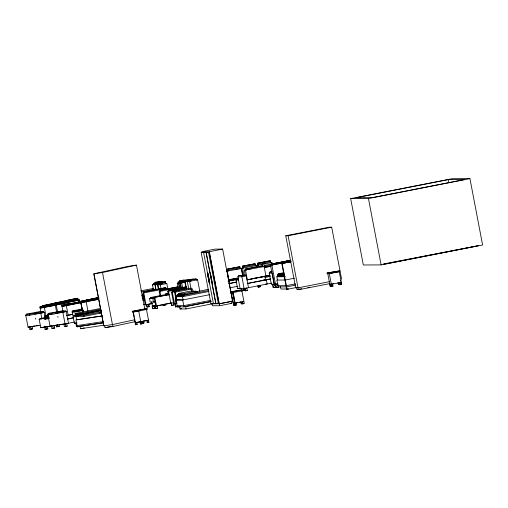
<?xml version="1.0" encoding="UTF-8"?>
<svg xmlns="http://www.w3.org/2000/svg" width="508" height="508" viewBox="0 0 508 508"><rect width="100%" height="100%" fill="white"/><g stroke="black" fill="none" stroke-linecap="round" stroke-linejoin="round"><path stroke-width="0.76" d="M29.274 315.366L29.889 314.192L43.224 311.575L44.552 312.363L29.274 315.366L25.4 315.385L26.352 314.211L39.688 311.588L43.224 311.575M51.327 314.509L51.943 313.341L65.284 310.718L66.612 311.512L51.327 314.509L47.454 314.528L48.406 313.36L63.163 310.731M82.48 308.934L72.79 310.832L71.838 312.007L74.835 311.995L75.444 310.82L82.899 309.359M146.018 304.825L145.256 304.825L143.008 293.033L166.783 288.512L165.462 287.719L144.38 291.859L143.77 293.027L146.018 304.825L152.159 303.619M177.889 286.887L160.579 290.284L159.969 291.459L160.807 295.885M186.461 286.849L169.158 290.246L168.542 291.414L170.796 303.212L170.028 303.219M186.652 288.436L172.917 291.128L172.307 292.303L174.466 303.613L177.121 303.041M248.507 287.687L246.259 275.888L244.932 275.095L242.506 275.571L241.897 276.746L244.145 288.538L271.729 283.127M143.008 293.033L143.961 291.859L165.462 287.719M160.045 295.885L159.201 291.465L160.153 290.29L178.213 286.741M168.485 295.104L167.78 291.421L168.732 290.246L186.036 286.849M171.723 305.486L172.066 305.479L171.596 303.022L171.253 303.022L171.723 305.486L174.003 305.098L171.545 292.31L172.491 291.135L186.988 288.29M176.759 303.6L174.6 292.291L175.552 291.116L191.237 288.125M241.567 288.277L240.113 288.557L237.865 276.765L238.817 275.59L244.932 275.095M277.87 283.934L271.374 284.416L269.215 273.107L270.167 271.932L271.983 271.577M135.338 321.621L112.947 326.498L112.573 324.536L103.765 325.92L93.828 273.818L127.768 266.427L136.442 265.113L144.901 309.435M93.828 273.818L102.514 272.504L136.442 265.113M42.221 305.791L53.651 303.428L53.835 304.413L44.412 306.464L42.405 306.769L42.221 305.791L53.651 303.428M54.096 303.2L65.526 300.844L65.716 301.822L56.286 303.879L54.28 304.184L54.096 303.2L65.526 300.844M65.97 300.615L77.407 298.26L77.591 299.237L68.167 301.288L66.161 301.593L65.97 300.615L77.407 298.26M48.209 305.505L51.835 304.717M62.262 302.444L63.71 302.127M66.161 301.593L67.608 301.276M71.234 300.488L72.688 300.171M40.945 312.477L40.126 308.178L67.266 302.749L66.015 302.755M54.832 305.162L67.177 302.565M66.707 302.571L79.051 299.974M98.698 297.567L92.869 298.71L98.8 297.504M62.979 311.499L61.995 306.337L80.867 302.514L82.131 309.15M82.734 311.791L80.982 302.59L98.52 299.11M44.679 316.141L46.139 315.824M55.34 313.392L66.23 311.512L68.478 323.31L66.129 323.666M44.831 316.325L48.197 315.659M45.644 317.214L47.104 316.897M63.951 324.174L64.421 326.631L67.189 326.111L66.719 323.653L40.773 327.736L39.135 319.132L48.736 317.456M66.929 315.506L73.038 314.173M101.429 310.699L86.144 314.033L77.464 315.347L77.324 314.604L86.004 313.29L100.527 310.128M78.226 315.182L82.817 314.179M25.781 315.379L28.035 327.177L29.388 326.879M30.677 326.727L32.188 326.396L32.658 328.854L31.147 329.184L29.889 329.375L29.42 326.917L30.677 326.727L31.147 329.184M67.583 318.948L73.698 317.614M67.685 319.132L73.793 317.805M29.889 329.375L32.658 328.854M40.773 327.736L48.089 326.403M51.448 326.028L50.089 326.327L47.835 314.528L50.089 314.185M74.593 321.977L65.088 324.047L62.84 312.255M44.609 326.879L45.079 329.343L47.847 328.822L47.377 326.358L45.866 326.688L46.336 329.152L47.847 328.822M56.229 324.993L56.578 326.835L59.347 326.314L59.112 325.088M74.46 311.664L72.219 312.007L74.378 323.317L75.736 323.018L76.422 326.492L77.68 326.301M51.479 326.066L51.949 328.524L54.718 328.003L54.248 325.545L52.737 325.869L53.207 328.333L54.718 328.003M132.22 311.372L147.022 308.566L147.161 309.302L138.671 311.15L132.359 312.109L132.22 311.372L147.022 308.566M102.495 315.887L75.921 319.919L77.235 326.809L80.289 326.142M102.527 322.872L80.01 326.288L80.48 328.746L84.303 327.914M134.817 319.729L112.452 324.606L102.514 272.504M104.68 325.73L105.061 327.698L111.233 326.352M136.665 322.453L139.751 321.78M143.554 320.999L148.526 320.243L147.587 320.453L147.961 322.415L148.901 322.212L146.463 309.435M135.122 322.79L148.526 320.243M140.799 321.932L141.745 321.723L142.119 323.691L141.173 323.894L138.735 311.118L133.058 311.982L135.496 324.758L137.224 324.434L136.849 322.466L135.903 322.669L136.284 324.637L137.224 324.434M141.903 321.31L142.278 323.279L144.012 322.955L143.637 320.986M140.011 322.047L140.386 324.015L142.119 323.691M43.618 327.292L45.129 326.962L43.866 327.152M146.793 320.573L147.174 322.536L148.901 322.212M350.666 198.628L452.152 178.708L469.944 178.626L482.6 244.983L381.114 264.903L363.328 264.986L350.666 198.628L368.459 198.545L469.944 178.626M448.354 179.61L356.076 197.72L372.256 197.644L464.534 179.534L448.354 179.61L448.945 182.696M329.178 281.73L298.037 287.846L295.7 287.852L285.763 235.756L329.355 227.197L331.692 227.184L341.63 279.286M201.2 252.616L209.315 252.432L219.018 303.314L218.294 303.454L210.909 303.492L201.2 252.616L209.315 252.432M285.763 235.756L288.099 235.744L331.692 227.184M204.337 252.457L203.606 252.603L213.398 303.479M203.695 252.603L204.419 252.457M209.302 251.701L222.631 249.085L232.569 301.187L219.24 303.803L209.302 251.701L201.663 251.739L214.986 249.123L222.631 249.085M206.908 252.444L206.096 252.59L215.805 303.466L216.618 303.32M154.896 282.353L160.096 281.743L154.896 282.353L155.086 283.337L157.207 283.324L157.023 282.346M157.575 282.34L162.77 281.724L157.575 282.34L157.759 283.324L159.88 283.312L159.696 282.334M158.02 284.188L153.607 284.645L153.422 283.661L154.946 283.362M160.249 282.327L162.369 282.315L162.56 283.299L160.433 283.305L160.249 282.327L165.449 281.711L165.633 282.696L158.769 283.635L158.96 284.62L161.08 284.607L160.896 283.623M227.413 270.135L227.222 269.157L239.338 266.783L239.878 266.776L240.221 268.745M242.672 267.144L242.487 266.16L254.597 263.785L255.13 263.785L255.48 265.748M257.931 264.147L257.746 263.169L269.85 260.794L270.389 260.788L270.739 262.75M227.222 269.157L239.878 266.776M242.487 266.16L255.13 263.785M257.746 263.169L270.389 260.788M153.422 283.661L158.591 283.051M162.369 282.315L165.449 281.711M65.094 301.542L67.342 301.098M71.088 300.361L72.587 300.069M156.096 283.648L158.217 283.635L158.407 284.62L156.286 284.632L156.096 283.648L158.382 283.197M62.205 302.362L67.081 301.765L67.45 304M65.481 301.822L78.956 299.18L79.464 302.127M153.562 290.57L152.47 284.836L155.365 284.264M158.217 283.635L160.503 283.191M53.327 304.362L55.207 304.356L55.391 305.333L40.03 307.994L39.846 307.01L42.094 306.565M48.832 305.245L51.829 304.654M153.607 284.645L155.893 284.194M158.769 283.635L161.055 283.185M53.6 304.413L67.081 301.765M39.846 307.01L55.207 304.356M152.47 284.836L158.566 284.182M67.164 302.514L79.146 300.164L77.889 300.171M156.102 289.839L155.143 284.823L160.693 284.169M227.648 271.024L226.168 271.31L241.357 268.548L242.722 275.717M235.629 269.488L237.261 269.138M242.792 275.482L241.427 268.319L242.907 268.027M256.959 266.757L256.686 265.322L258.166 265.036M261.607 264.389L263.125 264.09M264.077 263.874L265.557 263.582M158.642 289.109L157.823 284.81L160.712 284.239M241.427 268.319L256.623 265.557L256.896 266.986M256.686 265.322L271.875 262.56L272.288 264.712M179.673 280.74L183.782 280.137L179.673 280.74L179.857 281.724L180.892 281.718L180.702 280.74M157.823 284.81L160.28 284.798L166.789 283.521L167.888 289.255M181.254 280.733L185.363 280.124L181.254 280.733L181.445 281.718L182.474 281.711L182.289 280.727M183.026 281.705L182.842 280.727L185.915 280.124L190.221 280.168L196.259 278.981L196.45 279.965M186.95 280.118L182.842 280.727M184.931 282.016L182.734 282.023L182.55 281.038L192.78 279L196.259 278.981M178.194 282.048L179.229 282.042L179.413 283.026L178.378 283.032L178.194 282.048L179.718 281.75M186.093 280.46L192.056 279.648L186.093 280.46L186.277 281.445L188.151 281.432L187.96 280.448M98.495 299.352L82.988 302.393L80.207 302.406L80.023 301.428L98.622 297.777M79.82 302.704L81.363 302.698L63.811 306.14L61.5 306.153L61.316 305.168L80.404 301.72M179.229 282.042L181.515 281.597M245.281 269.062L246.113 269.056L246.304 270.04L245.472 270.046L245.281 269.062L261.988 265.786L262.82 265.779L263.011 266.764M179.781 282.042L180.81 282.035L181 283.019L179.965 283.026L179.781 282.042L181.305 281.743M246.113 269.056L262.82 265.779M264.414 266.389L264.224 265.405L270.656 264.249L270.999 266.211L264.306 267.373M291.008 261.436L271.615 265.043L271.424 264.058L290.525 260.312M186.836 280.759L182.55 281.038M180.81 282.035L183.096 281.591M271.424 264.058L290.824 260.452M61.316 305.168L63.621 305.162L80.41 301.866M80.023 301.428L82.804 301.409L99.079 298.215M181.553 283.019L181.362 282.035L182.886 281.737M182.721 288.112L181.597 282.213L184.772 281.623M178.333 288.957L177.241 283.223L179.413 282.797M186.576 289.154L185.141 281.635L186.652 281.337M188.912 280.892L190.424 280.594M80.207 302.406L81.756 302.101M245.313 275.399L244.329 270.237L247.44 269.627M248.507 269.45L250.025 269.151M177.241 283.223L180.276 282.931M272.034 264.928L270.478 265.233L274.13 284.397M280.53 263.233L282.054 262.934M282.937 262.788L284.493 262.484M185.141 281.635L191.122 280.88M244.329 270.237L264.147 266.573L262.979 266.579M270.847 265.227L264.116 266.389L265.976 276.155L258.591 277.381M280.486 263.379L282.01 263.081M283.077 262.795L284.601 262.49M95.072 299.841L97.32 299.403M140.653 290.868L153.873 288.353M199.784 291.274L197.587 279.775L189.611 281.337L191.51 291.306M179.788 288.233L178.829 283.216L181.858 282.924M270.307 265.233L290.563 261.556M296.247 287.553L286.722 289.357L281.8 263.55L290.982 261.747M281.8 263.55L290.557 261.893M264.306 267.557L270.713 266.3M141.332 291.865L153.607 289.458M178.371 287.846L159.201 291.465M141.821 295.123L143.332 294.824M246.259 275.888L241.897 276.746L237.865 276.765M186.95 287.801L167.78 291.421M228.549 279.768L236.684 278.168M228.657 279.971L238.563 278.022M44.583 316.446L48.336 315.709M144.24 297.123L142.761 297.409L143.231 299.866L144.71 299.58M228.848 280.956L238.684 279.025M228.048 281.146L238.392 279.114M167.056 294.634L166.021 294.64L165.837 293.656L168.104 293.211M175.298 291.719L171.545 292.31M44.774 317.43L48.527 316.694M244.145 288.538L237.611 288.569L235.966 279.971L238.15 279.54M48.876 316.827L41.085 318.357L45.396 318.332L49.289 317.57M168.383 293.357L165.837 293.656M74.835 311.995L83.337 310.325M150.514 297.529L153.441 297.517L153.632 298.494L150.705 298.514L150.514 297.529L168.434 294.011M153.441 297.517L169.151 294.608L154.095 297.421L155.74 306.019L171.279 302.971M155.016 301.828L150.222 302.146L149.562 298.704L151.092 298.406M250.819 278.905L257.035 277.685M266.23 275.882L269.792 275.184M44.145 319.322L49.479 318.554M101.702 310.178L80.143 314.408L75.279 314.433L75.089 313.449L100.495 308.464M270.218 275.317L247.333 279.819L245.504 270.231M228.517 283.604L236.645 282.004M246.983 279.914L264.852 276.409L265.513 279.851M278.276 273.774L280.276 273.768L280.46 274.752L278.467 274.758L278.276 273.774L283.629 272.726M178.6 293.453L184.633 293.421L184.823 294.405L178.791 294.437L178.6 293.453L189.986 291.217L196.012 291.192L196.202 292.17L194.691 292.183M66.516 315.62L72.701 314.401M149.562 298.704L154.362 298.387M229.362 283.597L236.277 282.238M280.276 273.768L284.099 273.018M268.141 276.352L269.615 276.06M75.089 313.449L79.959 313.423L100.743 309.347M75.279 314.433L76.816 314.128M265.043 277.393L270.262 276.339M284.442 274.764L277.47 275.692L277.33 274.949L278.873 274.644M177.654 294.627L184.023 294.596L184.163 295.339L177.794 295.364L177.654 294.627L179.134 294.335M184.633 293.421L196.012 291.192M277.33 274.949L284.302 274.028M101.638 312.909L83.941 316.382L73.876 316.427L73.692 315.443L77.54 314.693M176.911 295.554L183.109 295.529L183.299 296.507L177.095 296.539L176.911 295.554L180.016 294.945M195.548 291.897L208.756 289.306M184.023 294.596L197.339 291.979L197.479 292.722M277.438 279.965L276.828 276.771L280.276 276.123M175.959 296.729L182.499 296.697L183.109 299.891L176.568 299.923L175.959 296.729L177.502 296.431M183.109 295.529L208.744 290.493M73.692 315.443L83.757 315.398L101.454 311.925M247.644 283.362L270.491 278.873M247.714 283.508L270.173 279.102M182.499 296.697L208.928 291.478M230.162 287.776L237.846 286.264M145.256 304.825L146.793 304.527M148.253 304.241L152.159 303.473M211.093 301.555L184.017 306.864L177.311 306.902L175.997 300.012L179.089 299.409M237.611 288.569L239.065 288.284M175.997 300.012L182.702 299.98L209.779 294.665M146.952 307.092L147.295 307.092L146.825 304.635L146.482 304.635L146.952 307.092L149.231 306.711L148.761 304.254L148.419 304.254M152.159 306.127L152.495 306.127L152.965 308.591L152.629 308.591L152.159 306.127L154.8 305.581M294.462 278.206L285.28 280.01L276.873 280.054L278.187 286.937L286.595 286.893L295.777 285.096M152.495 306.127L154.432 305.752L154.902 308.21L152.629 308.591M155.086 306.114L157.023 305.74L157.493 308.197L155.556 308.578L155.219 308.578L154.749 306.114L155.086 306.114L155.556 308.578M151.67 301.86L152.47 306.038L156.502 306.019L173.863 302.609M243.535 287.985L244.005 290.443L232.753 292.64L230.842 292.646L230.696 291.909L240.386 290.011L242.297 289.998L242.437 290.735M327.082 273.012L339.681 270.866L339.827 271.602L328.924 273.742L327.222 273.749L327.082 273.012L339.681 270.866M162.827 304.298L163.062 305.524L165.341 305.143L165.106 303.911M163.062 305.524L165.341 305.143M230.696 291.909L242.297 289.998M243.319 289.985L245.256 289.604M257.861 285.858L258.096 287.084L260.375 286.702L260.14 285.477M243.662 289.985L244.951 289.731M258.096 287.084L260.375 286.702M241.725 290.83L242.062 290.824L241.598 288.366L241.256 288.366L241.725 290.83L244.005 290.443M331.28 284.226L330.067 284.467L330.232 286.436L327.793 273.653L339.255 271.697L341.687 284.474L340.265 284.715L340.1 282.746M231.191 293.383L233.166 293.281L234.899 302.374L234.41 302.47L232.924 302.476L231.191 293.383L233.166 293.281M247.358 290.43L245.421 290.811L244.951 288.347L244.608 288.353L245.078 290.811L247.358 290.43L246.888 287.973L246.545 287.973M155.219 308.578L157.493 308.197M477.19 245.891L383.375 264.008M383.394 264.363L478.58 245.681M177.775 306.483L175.838 306.864L175.184 303.422L174.841 303.422L175.501 306.864L176.79 306.61M272.517 284.22L273.171 287.661L275.45 287.28L274.923 284.531M273.171 287.661L275.45 287.28M177.311 306.902L178.854 306.597M210.858 300.323L183.782 305.638L177.076 305.67M275.444 284.207L276.098 287.649L278.378 287.268L277.724 283.826L275.781 284.207L276.441 287.642L278.378 287.268M178.638 306.851L179.934 306.597M295.542 283.864L286.36 285.667L277.952 285.706M178.981 306.845L180.27 306.591M211.138 301.479L185.617 306.489L186.087 308.947L212.382 303.784M179.584 306.514L180.054 308.978L181.604 308.674M210.909 303.492L219.018 303.314M213.316 303.479L214.122 303.333M211.601 303.841L219.316 303.759L231.426 301.377L231.8 303.346L219.697 305.721L212.388 305.759L212.014 303.79M296.71 287.668L297.085 289.63L298.628 289.331M300.171 289.027L301.714 288.722M307.886 287.509L309.429 287.211M232.924 302.476L234.899 302.374M297.085 289.63L299.206 289.624L330.067 283.566M236.379 302.793L237.833 302.508M239.287 302.222L240.741 301.936M332.149 284.016L333.673 283.718M337.496 282.969L339.02 282.67M233.845 305.327L235.274 305.092L233.845 305.327L233.178 301.822M241.357 303.854C245.726 302.832 239.439 305.467 240.983 301.892M330.232 286.436L331.445 286.195M338.95 284.721L338.576 282.753L338.95 284.721L340.163 284.486M234.061 305.327L233.686 303.365L234.899 303.124L235.375 305.321L236.798 305.086L236.423 303.117M242.888 303.848L242.513 301.879L242.888 303.848L244.31 303.613L241.871 290.83M331.172 284.461L331.546 286.429L332.975 286.188L332.384 284.22M135.496 321.691L135.179 321.735L134.601 318.707M76.257 299.441L77.591 299.237M34.779 314.014L40.03 313.22M76.702 311.328L83.426 310.305L83.712 311.817M44.596 316.344L46.006 316.135L44.367 307.531M39.135 319.132L48.444 317.722M66.726 315.481L68.174 315.265L66.345 305.676M78.308 316.255L76.01 316.605L76.619 319.799L101.886 315.963M99.746 313.004L101.276 312.769M32.918 326.212L35.173 325.869M36.271 325.704L38.614 325.349M28.035 327.177L40.03 325.355M145.758 309.518L147.161 309.302M49.6 326.174L51.225 325.926M54.362 325.45L58.287 324.853M59.48 324.675L64.56 323.907M74.378 323.317L77.025 322.866M58.083 326.511L59.347 326.314M56.578 326.835L57.836 326.644L57.487 324.803M45.079 329.343L46.336 329.152M65.919 326.301L67.189 326.111M51.949 328.524L53.207 328.333M77 325.577L103.575 321.545M77.235 326.809L103.029 322.891M80.48 328.746L103.772 325.209M105.061 327.698L112.947 326.498M143.218 323.075L144.012 322.955M142.278 323.279L143.066 323.158L142.691 321.196M147.174 322.536L147.961 322.415M135.496 324.758L136.284 324.637M140.386 324.015L141.173 323.894M288.201 260.699L288.741 260.699M286.436 261.055L287.153 261.055L275.774 263.15M270.04 261.772L270.58 261.766L257.632 264.147L257.823 265.132L258.623 265.132L258.286 263.163M282.315 261.855L282.848 261.855M279.165 262.477L279.698 262.471M270.732 262.566L271.875 262.56M273.266 263.633L273.806 263.633M270.116 264.249L270.656 264.249M254.781 264.763L255.321 264.763L242.38 267.144L242.564 268.129L243.37 268.122L243.027 266.16M264.224 265.405L264.763 265.405L265.106 267.367M255.48 265.563L256.623 265.557M239.522 267.76L240.062 267.76L227.927 270.135L228.111 271.12L227.311 271.12L227.12 270.142L227.952 270.135L227.762 269.157M240.214 268.554L241.357 268.548M270.167 271.932L272.174 271.92M269.215 273.107L272.231 273.088L274.39 284.397M238.817 275.59L242.506 275.571M280.149 275.584L284.099 275.565M264.236 276.231L265.659 276.225L265.843 277.209M285.077 276.543L277.971 276.581L277.781 275.596M276.828 276.771L285.071 276.727M196.056 279.781L197.587 279.775M235.966 279.971L238.474 279.959M263.665 279.864L266.357 279.851L267.157 284.023L265.646 284.029M189.014 281.159L190.405 281.153L190.221 280.168M181.362 282.035L182.397 282.029M181.597 282.213L184.868 282.2L185.852 287.363M181.788 283.204L180.41 283.21L181.369 288.226M165.557 283.528L166.789 283.521M329.857 284.467L341.312 282.512L341.687 284.474M340.265 284.715L339.998 282.518M332.975 286.188L332.511 284.88M276.098 287.649L276.441 287.642M166.021 288.512L166.783 288.512M288.665 288.976L280.937 289.014L280.467 286.556M160.153 290.29L160.579 290.284M168.732 290.246L169.158 290.246M172.491 291.135L172.917 291.128M175.552 291.116L175.978 291.116L175.368 292.291L176.517 298.323M245.078 290.811L245.421 290.811M143.961 291.859L144.38 291.859M194.507 291.998L197.339 291.979M174.6 292.291L192.557 288.912L192.989 291.173M168.453 293.643L167.418 293.649L167.608 294.634M141.77 295.269L143.186 295.262L143.561 297.224L142.145 297.231M141.954 296.247L143.377 296.24M144.208 297.402L142.977 297.409L143.447 299.866L144.678 299.86M77.076 299.187L78.956 299.18M176.74 299.631L175.216 299.637L175.914 303.327M142.792 300.38L144.355 300.374M231.038 301.193L232.569 301.187M153.632 301.854L154.94 301.847M243.726 301.644L233.47 303.365M173.698 303.619L174.466 303.613M230.34 303.352L231.8 303.346M143.593 304.559L145.936 304.546M54.14 305.34L55.391 305.333M174.003 305.098L173.425 303.873M235.375 305.321L233.153 292.544L231.413 292.551L231.851 294.869M154.089 305.752L154.432 305.752M157.023 305.74L156.68 305.74L156.915 306.965M148.888 306.718L149.231 306.711M175.501 306.864L175.838 306.864M154.559 308.21L154.902 308.21M180.054 308.978L186.087 308.947M72.79 310.832L75.444 310.82M48.406 313.36L51.943 313.341M26.352 314.211L29.889 314.192M368.459 198.545L381.114 264.903M340.62 280.13L340.868 281.445M329.324 273.647L331.762 286.423M328.784 273.006L328.924 273.742M298.831 287.655L299.206 289.624M288.099 235.744L298.037 287.846M282.143 263.55L287.064 289.357M279.667 274.936L279.806 275.679M272.485 264.052L272.675 265.036M271.875 265.227L275.533 284.391M274.587 284.531L274.847 285.902M272.853 284.22L273.514 287.661M257.829 265.316L258.102 266.751M259.804 285.477L260.039 286.709M258.204 285.852L258.439 287.084M242.57 268.313L243.935 275.476M241.198 301.885L241.573 303.854M232.607 291.903L232.753 292.64M232.677 293.376L234.41 302.47M227.311 271.31L228.956 279.908M227.52 274.104L231.61 295.516M219.316 303.759L219.697 305.721M208.591 252.578L218.294 303.454M206.184 252.59L215.887 303.466M187.35 281.623L188.786 289.141M180.2 283.21L181.159 288.226M182.702 299.98L184.017 306.864M178.613 283.216L179.572 288.233M175.177 298.113L175.457 299.587M165.468 282.727L165.652 283.712M160.28 284.798L161.106 289.096M163.17 304.292L163.405 305.524M157.607 284.81L158.426 289.109M155.543 283.648L155.734 284.632M154.934 284.823L155.886 289.839M154.864 297.415L156.502 306.019M152.832 298.685L153.492 302.127M154.21 306.368L154.445 307.594M148.539 304.87L148.774 306.102M143.739 295.256L143.923 296.24M138.532 310.413L138.671 311.15M133.585 313.398L134.309 317.189M94.063 274.498L103.765 325.374M86.176 301.803L87.935 311.004M86.004 313.29L86.144 314.033M82.804 301.409L82.988 302.393M83.757 315.398L83.941 316.382M80.943 303.517L82.036 309.251M79.959 313.423L80.143 314.408M67.977 300.311L68.167 301.288M68.123 302.355L68.396 303.79M63.621 305.162L63.811 306.14M65.208 323.983L65.678 326.441M56.102 302.895L56.286 303.879M56.242 304.946L57.474 311.398M57.823 316.306L58.007 317.284M55.296 305.149L56.667 312.318M44.221 305.486L44.412 306.464M45.396 318.332L45.587 319.316M45.155 317.525L44.171 312.369L40.78 313.106L41.904 319.005M41.726 306.997L41.91 307.981M35.585 318.218L35.776 319.195M83.382 300.774L78.791 301.771L85.388 300.469L83.382 300.774M90.424 299.244L85.833 300.241L92.424 298.939L90.424 299.244M95.453 298.425L83.464 300.78L97.136 298.418L95.453 298.425M207.397 273.126L209.271 282.962L207.397 273.126M207.861 273.126L209.74 282.956L207.861 273.126M210.356 273.114L212.23 282.943L210.356 273.114M232.861 297.555L233.001 298.291L232.861 297.555"/></g></svg>
